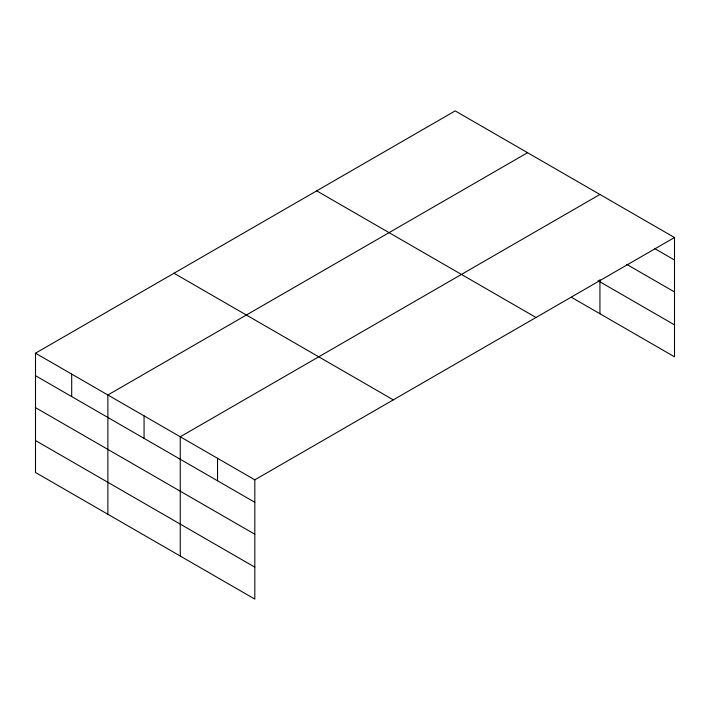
<?xml version="1.0" encoding="UTF-8"?>
<svg xmlns="http://www.w3.org/2000/svg" width="710" height="710" viewBox="0 0 710 710"><rect width="100%" height="100%" fill="white"/><g stroke="black" fill="none" stroke-linecap="round" stroke-linejoin="round"><path stroke-width="1.06" d="M35.5 353.198L254.819 479.827L254.819 599.098L35.5 472.478L35.5 353.198L455.181 110.902L674.5 237.522L674.5 356.802L571.364 297.25M527.557 152.685L107.876 394.982L107.876 514.262M599.932 194.469L180.251 436.774L180.251 556.045M254.819 479.827L674.5 237.522M654.425 248.42L674.5 260.011M626.699 264.36L674.5 291.952M598.024 280.707L674.5 324.861M316.687 190.857L536.006 317.485M173.994 273.243L393.313 399.863M35.5 375.688L254.819 502.316M35.5 407.629L254.819 534.248M35.5 440.537L254.819 567.157M599.932 279.616L599.932 313.749M217.535 458.296L217.535 480.785M144.068 415.882L144.068 438.363M71.692 374.09L71.692 396.579"/></g></svg>
